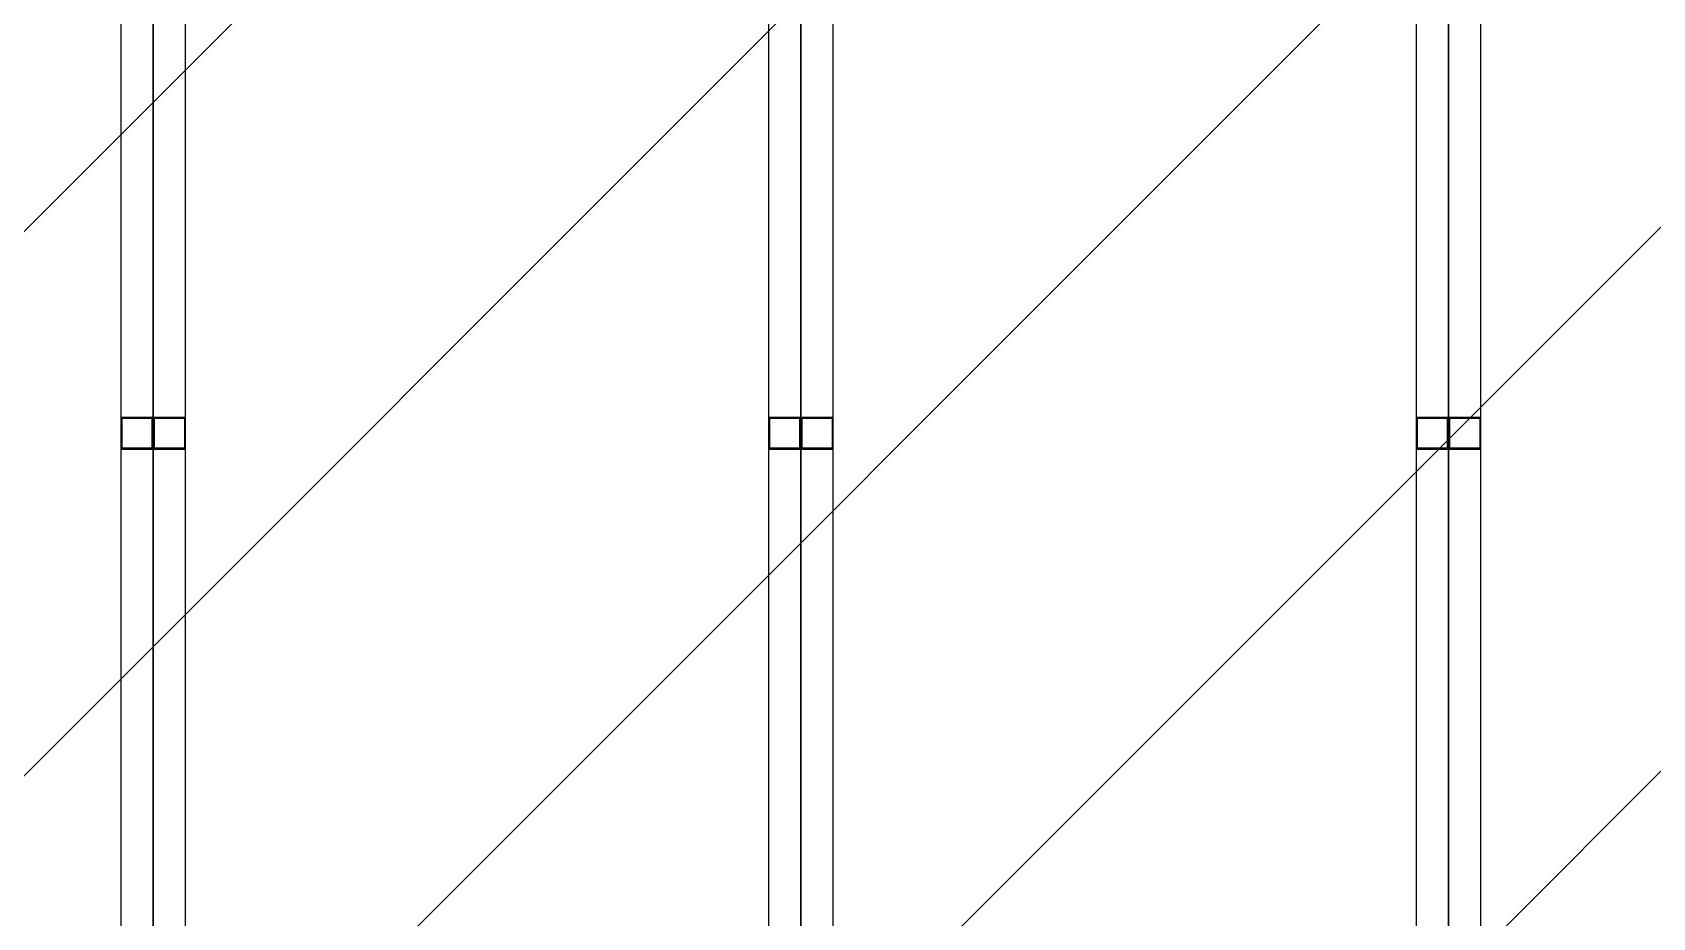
# Model space of a CAD drawing. Header units: millimetres. Extents: x 4133871 to 4440428, y -545651 to -495191.
# Drawn here: x 4435589.6 to 4436039.9, y -501397.6 to -501151.7 of the extents above; entities that cross this region are included whole.
import ezdxf

# ---------------------------------------------------------------- set-up
doc = ezdxf.new("R2010")
doc.units = ezdxf.units.MM
doc.header["$LTSCALE"] = 60
doc.layers.add('3', color=3, linetype='Continuous')

# ---------------------------------------------------------------- blocks, each defined once
blk = doc.blocks.new('KEY PLAN_NEW')
at = {"color": 253}
for p, q in [((-1106.86, -1495.5), (-1106.86, -1848.38)), ((-1100.86, -1788.38), (-1100.86, -1495.5)), ((-1046.86, -1495.5), (-1046.86, -1788.38)), ((-1040.86, -1788.38), (-1040.86, -1495.5)), ((-986.86, -1495.5), (-986.86, -1788.38)), ((-980.86, -1788.38), (-980.86, -1495.5)), ((-1106.86, -1670.44), (-1106.86, -1673.44)), ((-1106.86, -1670.44), (-1103.86, -1670.44)), ((-1103.86, -1673.44), (-1103.86, -1670.44)), ((-1103.86, -1670.44), (-1103.86, -1673.44)), ((-1103.86, -1670.44), (-1100.86, -1670.44)), ((-1100.86, -1673.44), (-1100.86, -1670.44)), ((-1046.86, -1670.44), (-1046.86, -1673.44)), ((-1046.86, -1670.44), (-1043.86, -1670.44)), ((-1043.86, -1673.44), (-1043.86, -1670.44)), ((-1043.86, -1670.44), (-1043.86, -1673.44)), ((-1043.86, -1670.44), (-1040.86, -1670.44)), ((-1040.86, -1673.44), (-1040.86, -1670.44)), ((-986.86, -1670.44), (-986.86, -1673.44)), ((-986.86, -1670.44), (-983.86, -1670.44)), ((-983.86, -1673.44), (-983.86, -1670.44)), ((-983.86, -1670.44), (-983.86, -1673.44)), ((-983.86, -1670.44), (-980.86, -1670.44)), ((-980.86, -1673.44), (-980.86, -1670.44)), ((-1106.74, -1673.32), (-1106.74, -1670.56)), ((-1106.74, -1670.56), (-1103.98, -1670.56)), ((-1103.98, -1670.56), (-1103.98, -1673.32)), ((-1103.98, -1670.56), (-1103.98, -1673.32)), ((-1103.74, -1673.32), (-1103.74, -1670.56)), ((-1103.74, -1670.56), (-1100.98, -1670.56)), ((-1100.98, -1670.56), (-1100.98, -1673.32)), ((-1100.98, -1670.56), (-1100.98, -1673.32)), ((-1046.74, -1673.32), (-1046.74, -1670.56)), ((-1046.74, -1670.56), (-1043.98, -1670.56)), ((-1043.98, -1670.56), (-1043.98, -1673.32)), ((-1043.98, -1670.56), (-1043.98, -1673.32)), ((-1043.74, -1673.32), (-1043.74, -1670.56)), ((-1043.74, -1670.56), (-1040.98, -1670.56)), ((-1040.98, -1670.56), (-1040.98, -1673.32)), ((-1040.98, -1670.56), (-1040.98, -1673.32)), ((-986.74, -1673.32), (-986.74, -1670.56)), ((-986.74, -1670.56), (-983.98, -1670.56)), ((-983.98, -1670.56), (-983.98, -1673.32)), ((-983.98, -1670.56), (-983.98, -1673.32)), ((-983.74, -1673.32), (-983.74, -1670.56)), ((-983.74, -1670.56), (-980.98, -1670.56)), ((-980.98, -1670.56), (-980.98, -1673.32)), ((-980.98, -1670.56), (-980.98, -1673.32)), ((-1103.86, -1673.44), (-1106.86, -1673.44)), ((-1103.98, -1673.32), (-1106.74, -1673.32)), ((-1100.86, -1673.44), (-1103.86, -1673.44)), ((-1100.98, -1673.32), (-1103.74, -1673.32)), ((-1043.86, -1673.44), (-1046.86, -1673.44)), ((-1043.98, -1673.32), (-1046.74, -1673.32)), ((-1040.86, -1673.44), (-1043.86, -1673.44)), ((-1040.98, -1673.32), (-1043.74, -1673.32)), ((-983.86, -1673.44), (-986.86, -1673.44)), ((-983.98, -1673.32), (-986.74, -1673.32)), ((-980.86, -1673.44), (-983.86, -1673.44)), ((-980.98, -1673.32), (-983.74, -1673.32))]:
    blk.add_line(p, q, dxfattribs=at)
for points in [[(-1163.86, -1491.94), (-1103.86, -1491.94), (-1103.86, -1851.94), (-1163.86, -1851.94)], [(-1103.86, -1491.94), (-1043.86, -1491.94), (-1043.86, -1791.94), (-1103.86, -1791.94)], [(-1043.86, -1491.94), (-983.86, -1491.94), (-983.86, -1791.94), (-1043.86, -1791.94)], [(-983.86, -1491.94), (-923.86, -1491.94), (-923.86, -1791.94), (-983.86, -1791.94)]]:
    blk.add_lwpolyline(points, close=True, dxfattribs=at)

msp = doc.modelspace()

# ---------------------------------------------------------------- hatches: boundary and pattern name
at = {"layer": '3'}
h = msp.add_hatch(dxfattribs=at)
h.set_pattern_fill('ANSI31', color=256, scale=855.36)
h.set_pattern_definition([(45, (222650.51, -107751.94), (-75.603857, 75.603857), [])])
h.paths.add_polyline_path([(4434263.16, -500083.05), (4434443.16, -500083.05), (4434443.16, -499723.05), (4434983.16, -499723.05), (4434983.16, -499543.05), (4436083.16, -499543.05), (4436083.16, -499665.45), (4436923.52, -499665.45), (4436923.52, -500263.05), (4436983.16, -500263.05), (4436983.16, -501723.05), (4435732.16, -501723.05), (4435732.16, -501727.55), (4435723.16, -501727.55), (4435723.16, -501903.05), (4435163.16, -501903.05), (4435163.16, -501543.05), (4434803.16, -501543.05), (4434803.16, -501183.05), (4434443.16, -501183.05), (4434443.16, -500823.05), (4433903.16, -500823.05), (4433903.16, -500443.05), (4434263.16, -500443.05)])

# ---------------------------------------------------------------- block references
at = {"xscale": 3, "yscale": 3, "zscale": 3}
msp.add_blockref('KEY PLAN_NEW', (4438934.75, -496247.22), dxfattribs=at)

doc.saveas('drawing.dxf')
